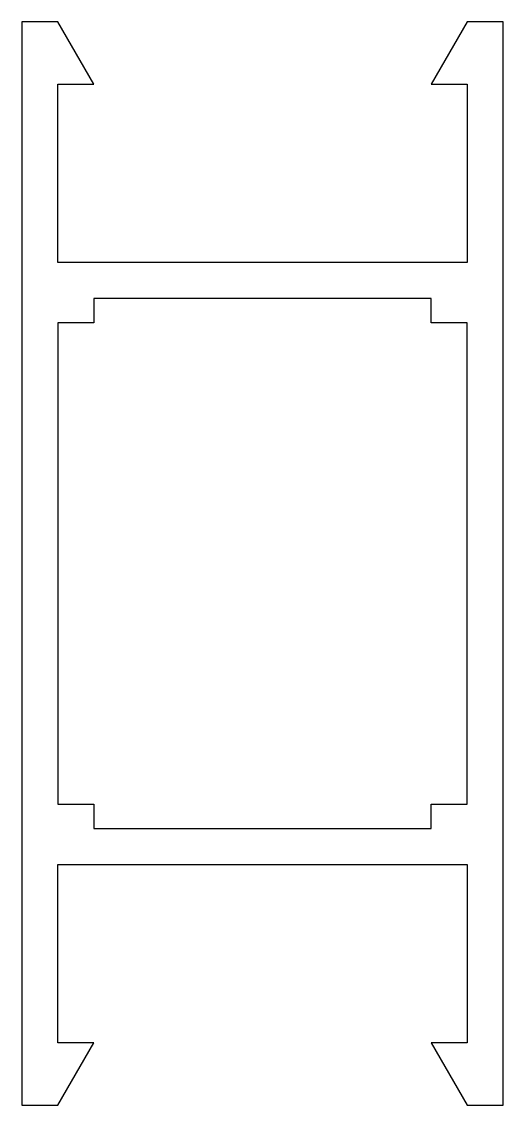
# Model space of a CAD drawing. Extents: x 253.2 to 273.2, y 218.8 to 263.8.
import ezdxf

# ---------------------------------------------------------------- set-up
doc = ezdxf.new("R2010")
doc.units = 0
doc.layers.add('ANA', color=220, linetype='CONTINUOUS')

msp = doc.modelspace()

# ---------------------------------------------------------------- linework, layer by layer
at = {"layer": 'ANA'}
for points in [[(254.719, 221.418), (254.719, 228.82), (271.719, 228.82), (271.719, 221.418), (270.219, 221.418), (271.719, 218.82), (273.219, 218.82), (273.219, 263.82), (271.719, 263.82), (270.219, 261.222), (271.719, 261.222), (271.719, 253.82), (254.719, 253.82), (254.719, 261.222), (256.219, 261.222), (254.719, 263.82), (253.219, 263.82), (253.219, 218.82), (254.719, 218.82), (256.219, 221.418)], [(254.719, 251.32), (254.719, 231.32), (256.219, 231.32), (256.219, 230.32), (270.219, 230.32), (270.219, 231.32), (271.719, 231.32), (271.719, 251.32), (270.219, 251.32), (270.219, 252.32), (256.219, 252.32), (256.219, 251.32)]]:
    msp.add_lwpolyline(points, close=True, dxfattribs=at)

doc.saveas('drawing.dxf')
